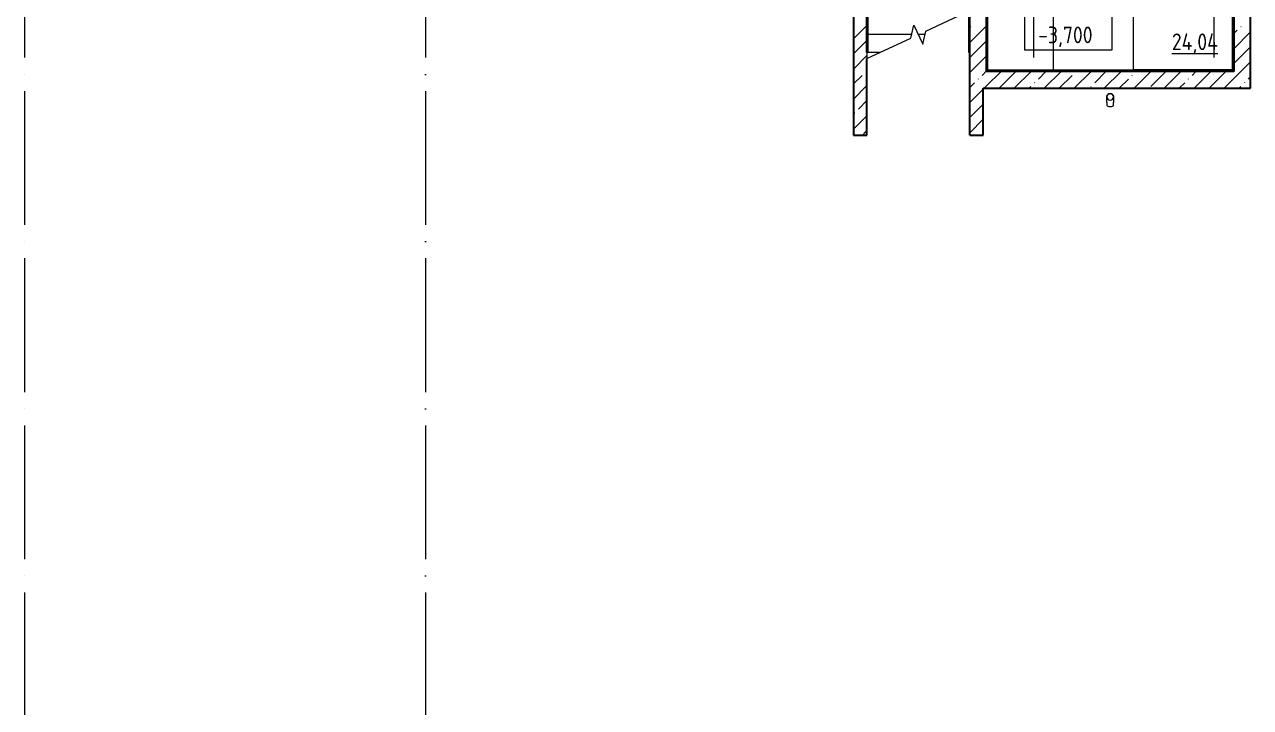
# Model space of a CAD drawing. Header units: millimetres. Extents: x -325553 to 627452, y -28539 to 738858.
# Drawn here: x -196070 to -177720, y 633460 to 643672 of the extents above; entities that cross this region are included whole.
import ezdxf

# ---------------------------------------------------------------- set-up
doc = ezdxf.new("R2010")
doc.units = ezdxf.units.MM
doc.linetypes.add('ADSK_Линия сетки', pattern=[25, 20, -2.5, 0, -2.5])
for name, color, linetype, lineweight in [('Аннотация', 7, 'Continuous', 18), ('Лестницы', 252, 'Continuous', 9), ('Марки помещений', 252, 'Continuous', 20), ('Обобщенные модели', 252, 'Continuous', 18), ('Ограждение', 252, 'Continuous', 9), ('Оси', 252, 'Continuous', 9), ('Отметки', 7, 'Continuous', 9), ('Перекрытие', 252, 'Continuous', 18), ('Стены наружные', 7, 'Continuous', 18), ('Стены штриховка', 7, 'Continuous', 9)]:
    doc.layers.add(name, color=color, linetype=linetype, lineweight=lineweight)
doc.styles.add('GOST Common_2', font='', dxfattribs={"width": 0.9, "height": 250})
doc.styles.get('GOST Common_2').set_extended_font_data('GOST type B')
pattern_1 = [(0, (-204731, -798.36), (0, 600), []), (90, (-204731, -798.36), (-600, 4e-14), [])]

# ---------------------------------------------------------------- blocks, each defined once
blk = doc.blocks.new('подвал')
at = {"layer": 'Ограждение', "true_color": 0x636466}
h = blk.add_hatch(dxfattribs=at)
h.set_pattern_fill('FP_22', color=251, style=0, pattern_type=2)
h.set_pattern_definition(pattern_1)
h.paths.add_polyline_path([(-177182, 10275), (-177182, 12377), (-177192, 12387), (-177192, 10285)])
h = blk.add_hatch(dxfattribs=at)
h.set_pattern_fill('FP_35', color=251, style=0, pattern_type=2)
h.set_pattern_definition(pattern_1)
h.paths.add_polyline_path([(-177543, 10275), (-177182, 10275), (-177192, 10285), (-178669, 10285), (-178669, 10275)])
at = {"layer": 'Аннотация', "color": 251, "lineweight": 20, "true_color": 0x636466}
for p, q in [((-180294, 10581), (-180294, 11081)), ((-178994, 11081), (-178994, 10581)), ((-178994, 10581), (-180294, 10581))]:
    blk.add_line(p, q, dxfattribs=at)
at = {"layer": 'Лестницы', "color": 251, "true_color": 0x636466}
for p, q in [((-181776, 10865), (-181119, 11171)), ((-182002, 10759), (-181955, 10954)), ((-181955, 10954), (-181823, 10670)), ((-181823, 10670), (-181776, 10865)), ((-182659, 10453), (-182002, 10759)), ((-181990, 10812), (-182644, 10812)), ((-181990, 10812), (-182644, 10812)), ((-181789, 10812), (-181889, 10812)), ((-181789, 10812), (-181889, 10812)), ((-182659, 10542), (-182659, 10453)), ((-182468, 10542), (-182659, 10542)), ((-182468, 10542), (-182659, 10542))]:
    blk.add_line(p, q, dxfattribs=at)
at = {"layer": 'Обобщенные модели', "color": 251, "true_color": 0x636466}
for p, q in [((-179067, 9794), (-179067, 9753)), ((-178967, 9753), (-178967, 9794))]:
    blk.add_line(p, q, dxfattribs=at)
at = {"layer": 'Обобщенные модели', "color": 251, "true_color": 0x636466, "flags": 128}
for points in [[(-179067, 9880), (-179067, 9882), (-179067, 9884), (-179067, 9886), (-179066, 9888), (-179066, 9890), (-179066, 9892), (-179065, 9894), (-179064, 9896), (-179064, 9898), (-179063, 9899), (-179062, 9901), (-179061, 9903), (-179060, 9905), (-179059, 9906), (-179058, 9908), (-179057, 9910), (-179056, 9911), (-179055, 9913), (-179053, 9914), (-179052, 9916), (-179050, 9917), (-179049, 9918), (-179047, 9920), (-179046, 9921), (-179044, 9922), (-179042, 9923), (-179041, 9924), (-179039, 9925), (-179037, 9926), (-179035, 9927), (-179033, 9927), (-179031, 9928), (-179029, 9928), (-179027, 9929), (-179025, 9929), (-179023, 9929), (-179021, 9930), (-179019, 9930), (-179017, 9930), (-179017, 9930)], [(-179017, 9930), (-179015, 9930), (-179013, 9930), (-179011, 9930), (-179009, 9929), (-179007, 9929), (-179005, 9928), (-179003, 9928), (-179001, 9927), (-178999, 9927), (-178997, 9926), (-178996, 9925), (-178994, 9924), (-178992, 9923), (-178990, 9922), (-178989, 9921), (-178987, 9920), (-178986, 9919), (-178984, 9917), (-178983, 9916), (-178981, 9915), (-178980, 9913), (-178978, 9912), (-178977, 9910), (-178976, 9909), (-178975, 9907), (-178974, 9905), (-178973, 9903), (-178972, 9902), (-178971, 9900), (-178970, 9898), (-178970, 9896), (-178969, 9894), (-178969, 9892), (-178968, 9890), (-178968, 9888), (-178967, 9886), (-178967, 9884), (-178967, 9882), (-178967, 9880), (-178967, 9880)], [(-179067, 9794), (-179067, 9798), (-179067, 9803), (-179067, 9807), (-179067, 9812), (-179067, 9816), (-179067, 9821), (-179067, 9825), (-179067, 9829), (-179067, 9833), (-179067, 9837), (-179067, 9840), (-179067, 9844), (-179067, 9847), (-179067, 9851), (-179067, 9854), (-179067, 9857), (-179067, 9860), (-179067, 9862), (-179067, 9865), (-179067, 9867), (-179067, 9869), (-179067, 9871), (-179067, 9873), (-179067, 9874), (-179067, 9876), (-179067, 9877), (-179067, 9878), (-179067, 9879), (-179067, 9879), (-179067, 9880), (-179067, 9880), (-179067, 9880)], [(-178967, 9880), (-178967, 9880), (-178967, 9880), (-178967, 9879), (-178967, 9878), (-178967, 9877), (-178967, 9876), (-178967, 9875), (-178967, 9874), (-178967, 9872), (-178967, 9870), (-178967, 9868), (-178967, 9866), (-178967, 9863), (-178967, 9861), (-178967, 9858), (-178967, 9855), (-178967, 9852), (-178967, 9849), (-178967, 9846), (-178967, 9842), (-178967, 9838), (-178967, 9835), (-178967, 9831), (-178967, 9827), (-178967, 9822), (-178967, 9818), (-178967, 9814), (-178967, 9809), (-178967, 9805), (-178967, 9800), (-178967, 9796), (-178967, 9794)]]:
    blk.add_lwpolyline(points, dxfattribs=at)
at = {"layer": 'Обобщенные модели', "color": 251, "true_color": 0x636466}
for start, end in [(90, 270), (270, 90)]:
    blk.add_arc((-179017, 9880), 50, start, end, dxfattribs=at)
for start_param, end_param in [(3.141593, 4.712389), (4.712389, 6.283185)]:
    blk.add_ellipse((-179017, 9753), major_axis=(50, 0), ratio=0.309017, start_param=start_param, end_param=end_param, dxfattribs=at)
at = {"layer": 'Ограждение', "color": 251, "true_color": 0x636466}
for p, q in [((-177192, 12387), (-177192, 10285)), ((-177192, 10285), (-178669, 10285)), ((-177182, 10275), (-177192, 10285)), ((-177192, 10285), (-177182, 10275))]:
    blk.add_line(p, q, dxfattribs=at)
at = {"layer": 'Оси', "color": 251, "linetype": 'ADSK_Линия сетки', "ltscale": 100, "true_color": 0x636466}
for p, q in [((-195267, 29968), (-195267, -28468)), ((-189267, 29968), (-189267, -28468)), ((-180167, 29968), (-180167, 10062)), ((-177467, 29968), (-177467, 10062))]:
    blk.add_line(p, q, dxfattribs=at)
at = {"layer": 'Перекрытие', "color": 251, "true_color": 0x636466}
for p, q in [((-179869, 11262), (-179869, 10275)), ((-178669, 10275), (-178669, 11262))]:
    blk.add_line(p, q, dxfattribs=at)
at = {"layer": 'Стены наружные', "color": 251, "lineweight": 30, "true_color": 0x636466}
for p, q in [((-180867, 10260), (-180867, 13712)), ((-182659, 10542), (-182659, 12432)), ((-182644, 10542), (-182644, 12447)), ((-177182, 12377), (-177182, 10275)), ((-177167, 12362), (-177167, 10260)), ((-182859, 12232), (-182859, 9310)), ((-176917, 10010), (-176917, 12112)), ((-180852, 10275), (-180852, 11937)), ((-181132, 11649), (-181132, 10542)), ((-181117, 9310), (-181117, 11649)), ((-181132, 10542), (-181117, 10542)), ((-182659, 9310), (-182659, 10453)), ((-177167, 10260), (-180867, 10260)), ((-177182, 10275), (-180852, 10275)), ((-180917, 10010), (-176917, 10010)), ((-180917, 9310), (-180917, 10010)), ((-182859, 9310), (-182659, 9310)), ((-181117, 9310), (-180917, 9310))]:
    blk.add_line(p, q, dxfattribs=at)
at = {"layer": 'Стены наружные', "color": 251, "linetype": 'Continuous', "lineweight": 9, "true_color": 0x636466}
for p, q in [((-182859, 10746), (-182659, 10946)), ((-182654, 10906), (-182644, 10916)), ((-181132, 10857), (-181122, 10867)), ((-181117, 10692), (-180867, 10942)), ((-181117, 10917), (-181102, 10932)), ((-177167, 10826), (-177117, 10876)), ((-177167, 10601), (-176917, 10851)), ((-177061, 10932), (-177058, 10934)), ((-182842, 10539), (-182659, 10722)), ((-182659, 10784), (-182654, 10784)), ((-182654, 10656), (-182655, 10658)), ((-182654, 10749), (-182644, 10759)), ((-181117, 10468), (-180877, 10708)), ((-180867, 10762), (-180852, 10777)), ((-177182, 10629), (-177167, 10644)), ((-182859, 10297), (-182659, 10497)), ((-181132, 10543), (-181122, 10553)), ((-181117, 10243), (-180867, 10493)), ((-177167, 10377), (-176917, 10627)), ((-180867, 10338), (-180852, 10353)), ((-177059, 10260), (-176917, 10402)), ((-182859, 10073), (-182729, 10202)), ((-182673, 10259), (-182671, 10261)), ((-180989, 10146), (-180987, 10149)), ((-180933, 10202), (-180867, 10269)), ((-180867, 10044), (-180651, 10260)), ((-180677, 10010), (-180428, 10259)), ((-180521, 10260), (-180506, 10275)), ((-180452, 10010), (-180202, 10260)), ((-180148, 10090), (-180145, 10093)), ((-180096, 10260), (-180081, 10275)), ((-180091, 10146), (-179978, 10260)), ((-180003, 10010), (-179753, 10260)), ((-179779, 10010), (-179586, 10202)), ((-179672, 10260), (-179657, 10275)), ((-179554, 10010), (-179304, 10260)), ((-179530, 10259), (-179529, 10260)), ((-179249, 10090), (-179080, 10260)), ((-179248, 10260), (-179233, 10275)), ((-179105, 10010), (-178855, 10260)), ((-178881, 10010), (-178744, 10146)), ((-178823, 10260), (-178808, 10275)), ((-178688, 10202), (-178686, 10205)), ((-178656, 10010), (-178406, 10260)), ((-178632, 10259), (-178631, 10260)), ((-178408, 10034), (-178182, 10260)), ((-178399, 10260), (-178384, 10275)), ((-178207, 10010), (-177957, 10260)), ((-177975, 10260), (-177960, 10275)), ((-177846, 10146), (-177844, 10149)), ((-177790, 10202), (-177733, 10260)), ((-177758, 10010), (-177508, 10260)), ((-177551, 10260), (-177536, 10275)), ((-177534, 10010), (-177285, 10259)), ((-177309, 10010), (-177059, 10260)), ((-177004, 10090), (-177002, 10093)), ((-176948, 10146), (-176917, 10178)), ((-182859, 9848), (-182659, 10048)), ((-181117, 10019), (-181046, 10090)), ((-181117, 9794), (-180917, 9994)), ((-180901, 10010), (-180867, 10044)), ((-180228, 10010), (-180204, 10034)), ((-179306, 10034), (-179303, 10036)), ((-177983, 10010), (-177902, 10090)), ((-177085, 10010), (-177061, 10034)), ((-182785, 9697), (-182659, 9824)), ((-181102, 9585), (-180917, 9770)), ((-182859, 9399), (-182659, 9599)), ((-182842, 9641), (-182839, 9644)), ((-181117, 9345), (-180917, 9545)), ((-182723, 9310), (-182673, 9361))]:
    blk.add_line(p, q, dxfattribs=at)
at = {"layer": 'Стены штриховка', "color": 251, "true_color": 0x636466}
for p, q in [((-182654, 12437), (-182654, 10542)), ((-181122, 11649), (-181122, 10542))]:
    blk.add_line(p, q, dxfattribs=at)
at = {"layer": 'Марки помещений', "color": 251, "true_color": 0x636466, "style": 'GOST Common_2', "width": 0.9}
blk.add_text('%%U24,04', height=250, dxfattribs=at).set_placement((-178094, 10579))
at = {"layer": 'Отметки', "color": 251, "true_color": 0x636466, "style": 'GOST Common_2', "width": 0.9}
blk.add_text('-3,700', height=250, dxfattribs=at).set_placement((-180095, 10682))

msp = doc.modelspace()

# ---------------------------------------------------------------- block references
msp.add_blockref('подвал', (-802.7, 632710.4))

doc.saveas('drawing.dxf')
